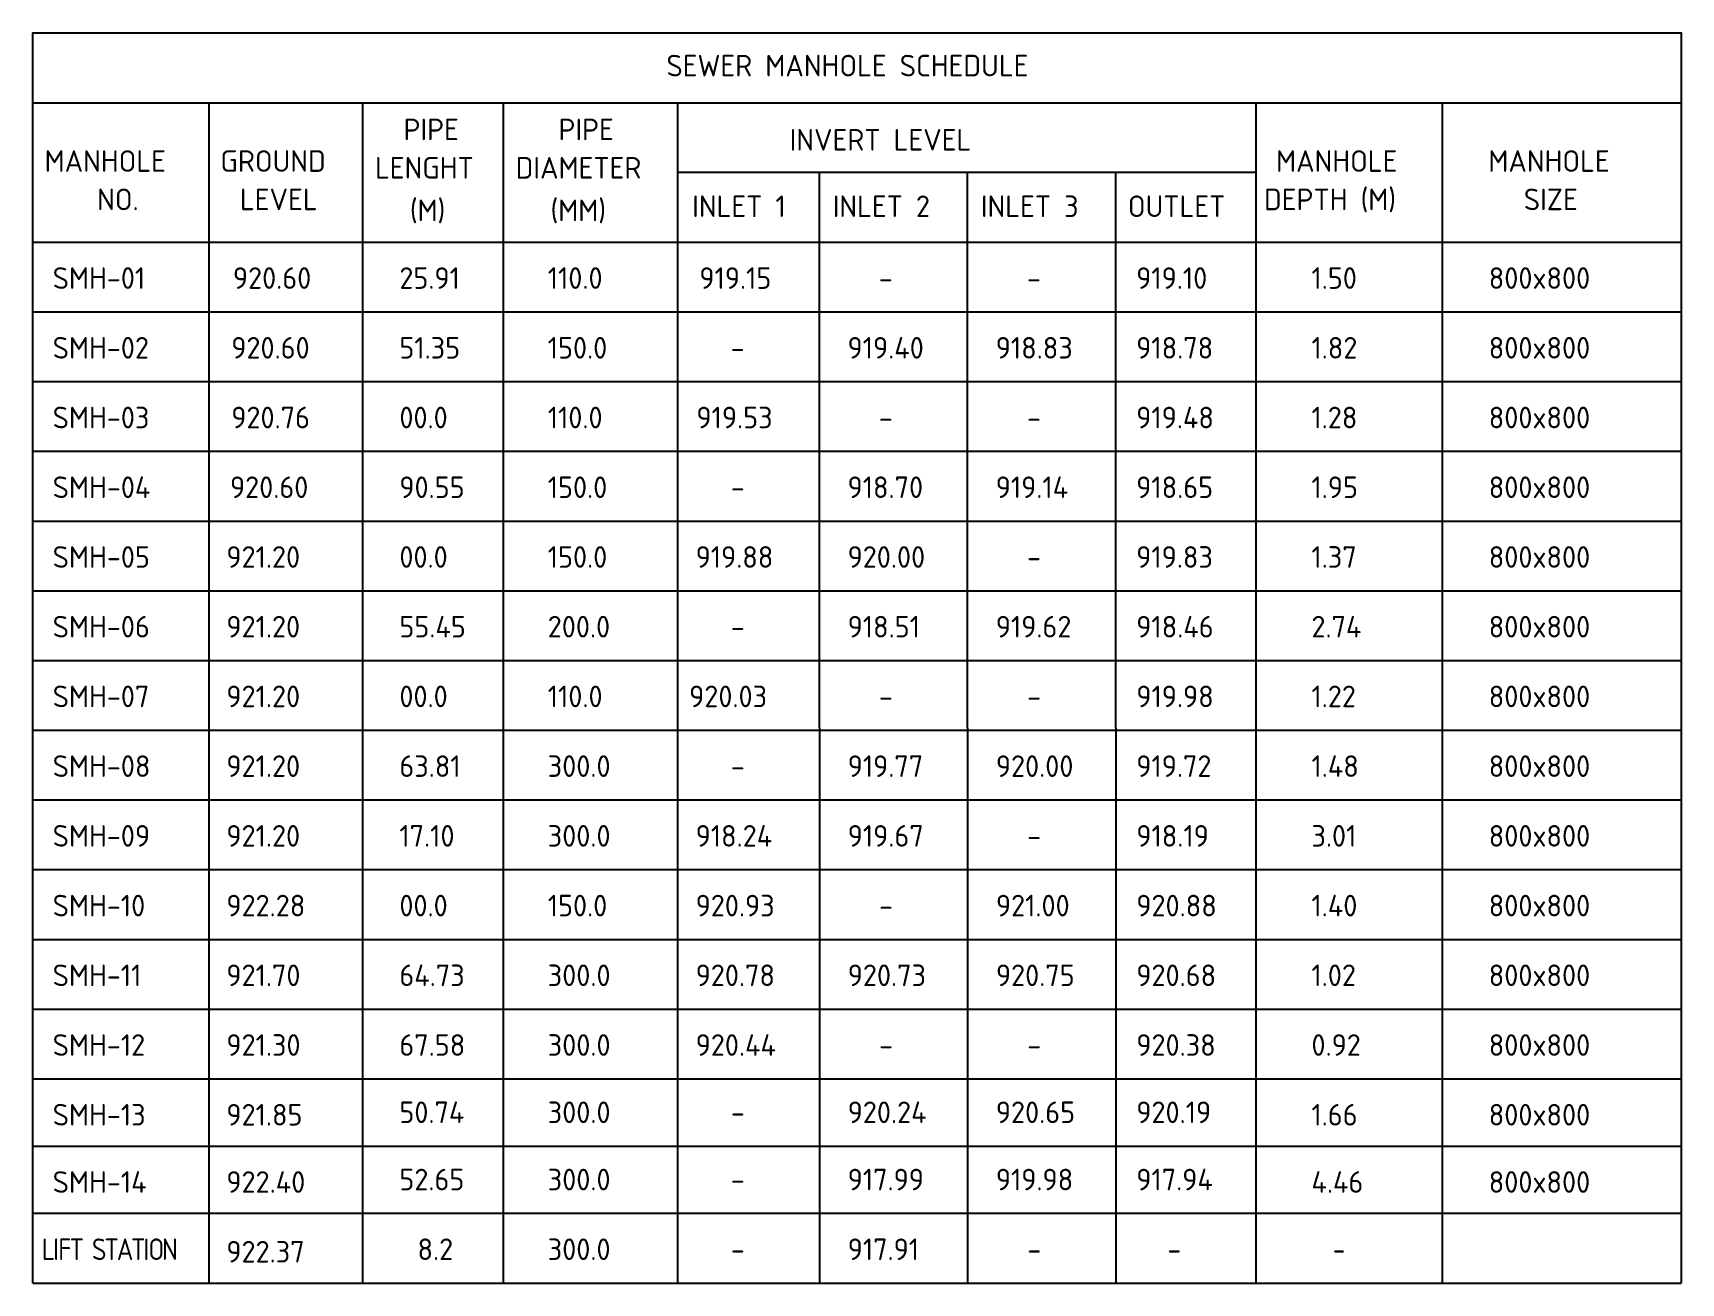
# Model space of a CAD drawing. Header units: metres. Extents: x 6917732 to 8046551, y 3602874 to 4094271.
# Drawn here: x 7855601 to 8046551, y 3713013 to 3857850 of the extents above; entities that cross this region are included whole.
import ezdxf

# ---------------------------------------------------------------- set-up
doc = ezdxf.new("R2010")
doc.units = ezdxf.units.M
doc.header["$LTSCALE"] = 0.5
doc.header["$MEASUREMENT"] = 0
doc.layers.add('AN-TEXT', color=7, linetype='CONTINUOUS', lineweight=40)
doc.layers.add('P-SNTRY', color=4, linetype='CONTINUOUS')
doc.styles.add('3.5mm', font='ISO3098B.shx', dxfattribs={"height": 3.5})

msp = doc.modelspace()

# ---------------------------------------------------------------- linework, layer by layer
at = {"layer": 'P-SNTRY'}
for p, q in [((7855600.8, 3849772.2), (8046551.2, 3849772.2)), ((7875987.9, 3849772.2), (7875987.9, 3713013.3)), ((7893783.6, 3849772.2), (7893783.6, 3713013.3)), ((7910080.4, 3849772.2), (7910080.4, 3713013.3)), ((7930289.9, 3849772.2), (7930289.9, 3713013.3)), ((7930289.9, 3849772.2), (7930289.9, 3713013.3)), ((7997291.1, 3849772.2), (7997291.1, 3713013.3)), ((8018874.3, 3849772.2), (8018874.3, 3713013.3)), ((7930289.9, 3841736.8), (7997291.1, 3841736.8)), ((7946674.8, 3841736.8), (7946729.6, 3713013.3)), ((7963842.6, 3841736.8), (7963897.4, 3713013.3)), ((7981010.5, 3841736.8), (7981065.3, 3713013.3)), ((7855600.8, 3833615.7), (8046551.2, 3833615.7)), ((7855600.8, 3825537.4), (8046551.2, 3825537.4)), ((7855600.8, 3825537.4), (8046551.2, 3825537.4)), ((7855600.8, 3817459.1), (8046551.2, 3817459.1)), ((7855600.8, 3809380.9), (8046551.2, 3809380.9)), ((7855600.8, 3801302.6), (8046551.2, 3801302.6)), ((7855600.8, 3793224.4), (8046551.2, 3793224.4)), ((7855600.8, 3785146.1), (8046551.2, 3785146.1)), ((7855600.8, 3777067.8), (8046551.2, 3777067.8)), ((7855600.8, 3768989.6), (8046551.2, 3768989.6)), ((7855600.8, 3760911.3), (8046551.2, 3760911.3)), ((7855600.8, 3752833), (8046551.2, 3752833)), ((7855600.8, 3744754.8), (8046551.2, 3744754.8)), ((7855600.8, 3736676.5), (8046551.2, 3736676.5)), ((7855600.8, 3728884), (8046551.2, 3728884)), ((7855600.8, 3721091.5), (8046551.2, 3721091.5)), ((7855600.8, 3713013.3), (8046551.2, 3713013.3))]:
    msp.add_line(p, q, dxfattribs=at)
msp.add_lwpolyline([(7855600.8, 3713013.3), (7855600.8, 3857850.5), (8046551.2, 3857850.5), (8046551.2, 3713013.3)], dxfattribs=at)

# ---------------------------------------------------------------- texts
at = {"layer": 'AN-TEXT', "color": 2, "char_height": 2500, "attachment_point": 1, "style": '3.5mm'}
for s, width, heights, insert in [('\\pxi-3,l4,t4;SEWER MANHOLE SCHEDULE', 58341.663, [0], (7926498.1, 3855318.7, 33.2)), ('\\pxi-3,l4,t4;PIPE', 34795.731, [0], (7896033.8, 3847923, 33.2)), ('\\pxi-3,l4,t4;PIPE', 34795.731, [0], (7913985.7, 3847923, 33.2)), ('\\pxi-3,l4,t4;INVERT LEVEL', 34795.731, [0], (7940774.8, 3846721.3, 33.2)), ('\\pxi-3,l4,t4;MANHOLE', 34795.731, [0], (7854442.8, 3844260.3, 33.2)), ('\\pxi-3,l4,t4;GROUND', 34795.731, [0], (7874820.5, 3844260.3, 33.2)), ('\\pxi-3,l4,t4;MANHOLE', 34795.731, [0], (7997124.8, 3844260.3, 33.2)), ('\\pxi-3,l4,t4;MANHOLE', 34795.731, [0], (8021720.2, 3844260.3, 33.2)), ('LENGHT', 34795.731, [0], (7895227.7, 3843479.4, 33.2)), ('DIAMETER', 34795.731, [0], (7911524.5, 3843479.4, 33.2)), ('DEPTH (M)', 34795.731, [0], (7998234, 3839816.8, 33.2)), ('NO.', 34795.731, [0], (7863039.2, 3839816.8, 33.2)), ('LEVEL', 34795.731, [0], (7879583.7, 3839816.8, 33.2)), ('(M)', 34795.731, [0], (7899268, 3838546.8, 33.2)), ('(MM)', 34795.731, [0], (7915564.8, 3838546.8, 33.2)), ('INLET 1', 34795.731, [0], (7931987.7, 3839023.2, 33.2)), ('INLET 2', 34795.731, [0], (7948263.5, 3839023.2, 33.2)), ('INLET 3', 34795.731, [0], (7965431.4, 3839023.2, 33.2)), ('OUTLET', 34795.731, [0], (7982456.4, 3839023.2, 33.2)), ('SIZE', 34795.731, [0], (8028337.7, 3839816.8, 33.2)), ('SMH-01', 34795.731, [0], (7857883.2, 3830701.7, 33.2)), ('920.60', 34795.731, [0], (7878764.9, 3830701.7, 33.2)), ('25.91', 34795.731, [0], (7898052.2, 3830701.7, 33.2)), ('110.0', 34795.731, [0], (7915240.8, 3830701.7, 33.2)), ('919.15', 34795.731, [0], (7932812.5, 3830701.7, 33.2)), ('919.10', 34795.731, [0], (7983421.9, 3830701.7, 33.2)), ('1.50', 34795.731, [0], (8003727.9, 3830701.7, 33.2)), ('800x800', 34795.731, [0], (8024268.5, 3830701.7, 33.2)), ('-', 34795.731, [0], (7953601.5, 3830701.7, 33.2)), ('-', 34795.731, [0], (7970769.4, 3830701.7, 33.2)), ('SMH-02', 34795.731, [0], (7857883.2, 3822623.5, 33.2)), ('920.60', 34795.731, [0], (7878577.3, 3822623.5, 33.2)), ('51.35', 34795.731, [0], (7898052.2, 3822623.5, 33.2)), ('150.0', 34795.731, [0], (7915240.8, 3822623.5, 33.2)), ('-', 34795.731, [0], (7936433.7, 3822623.5, 33.2)), ('919.40', 34795.731, [0], (7949980.4, 3822623.5, 33.2)), ('918.83', 34795.731, [0], (7967148.2, 3822623.5, 33.2)), ('918.78', 34795.731, [0], (7983421.9, 3822623.5, 33.2)), ('1.82', 34795.731, [0], (8003727.9, 3822623.5, 33.2)), ('800x800', 34795.731, [0], (8024268.5, 3822623.5, 33.2)), ('SMH-03', 34795.731, [0], (7857883.2, 3814545.2, 33.2)), ('920.76', 34795.731, [0], (7878577.3, 3814545.2, 33.2)), ('00.0', 34795.731, [0], (7898052.2, 3814545.2, 33.2)), ('110.0', 34795.731, [0], (7915240.8, 3814545.2, 33.2)), ('919.53', 34795.731, [0], (7932472.4, 3814545.2, 33.2)), ('919.48', 34795.731, [0], (7983425.4, 3814545.2, 33.2)), ('1.28', 34795.731, [0], (8003727.9, 3814545.2, 33.2)), ('800x800', 34795.731, [0], (8024268.5, 3814545.2, 33.2)), ('-', 34795.731, [0], (7953601.5, 3814545.2, 33.2)), ('-', 34795.731, [0], (7970769.4, 3814545.2, 33.2)), ('SMH-04', 34795.731, [0], (7857883.2, 3806466.9, 33.2)), ('920.60', 34795.731, [0], (7878424.7, 3806466.9, 33.2)), ('90.55', 34795.731, [0], (7898052.2, 3806466.9, 33.2)), ('150.0', 34795.731, [0], (7915240.8, 3806466.9, 33.2)), ('918.70', 34795.731, [0], (7949980.4, 3806466.9, 33.2)), ('919.14', 34795.731, [0], (7967148.2, 3806466.9, 33.2)), ('918.65', 34795.731, [0], (7983421.9, 3806466.9, 33.2)), ('1.95', 34795.731, [0], (8003727.9, 3806466.9, 33.2)), ('800x800', 34795.731, [0], (8024268.5, 3806466.9, 33.2)), ('-', 34795.731, [0], (7936440.5, 3806466.9, 33.2)), ('SMH-05', 34795.731, [0], (7857883.2, 3798388.7, 33.2)), ('921.20', 34795.731, [0], (7878011.6, 3798388.7, 33.2)), ('00.0', 34795.731, [0], (7898052.2, 3798388.7, 33.2)), ('150.0', 34795.731, [0], (7915240.8, 3798388.7, 33.2)), ('919.88', 34795.731, [0], (7932375.9, 3798388.7, 33.2)), ('920.00', 34795.731, [0], (7949983.8, 3798388.7, 33.2)), ('919.83', 34795.731, [0], (7983425.4, 3798388.7, 33.2)), ('1.37', 34795.731, [0], (8003727.9, 3798388.7, 33.2)), ('800x800', 34795.731, [0], (8024268.5, 3798388.7, 33.2)), ('-', 34795.731, [0], (7970776.3, 3798388.7, 33.2)), ('SMH-06', 34795.731, [0], (7857883.2, 3790310.4, 33.2)), ('921.20', 34795.731, [0], (7878011.6, 3790310.4, 33.2)), ('55.45', 34795.731, [0], (7898052.2, 3790310.4, 33.2)), ('200.0', 34795.731, [0], (7915240.8, 3790310.4, 33.2)), ('-', 34795.731, [0], (7936447.4, 3790310.4, 33.2)), ('918.51', 34795.731, [0], (7949987.2, 3790310.4, 33.2)), ('919.62', 34795.731, [0], (7967155.1, 3790310.4, 33.2)), ('918.46', 34795.731, [0], (7983428.8, 3790310.4, 33.2)), ('2.74', 34795.731, [0], (8003727.9, 3790310.4, 33.2)), ('800x800', 34795.731, [0], (8024268.5, 3790310.4, 33.2)), ('SMH-07', 34795.731, [0], (7857883.2, 3782232.1, 33.2)), ('921.20', 34795.731, [0], (7878011.6, 3782232.1, 33.2)), ('00.0', 34795.731, [0], (7898052.2, 3782232.1, 33.2)), ('110.0', 34795.731, [0], (7915240.8, 3782232.1, 33.2)), ('920.03', 34795.731, [0], (7931627.2, 3782232.1, 33.2)), ('-', 34795.731, [0], (7953615.3, 3782232.1, 33.2)), ('-', 34795.731, [0], (7970783.2, 3782232.1, 33.2)), ('919.98', 34795.731, [0], (7983439.1, 3782232.1, 33.2)), ('1.22', 34795.731, [0], (8003727.9, 3782232.1, 33.2)), ('800x800', 34795.731, [0], (8024268.5, 3782232.1, 33.2)), ('\\pxt7;SMH-08', 34795.731, [0], (7857883.2, 3774153.9, 33.2)), ('\\pxt7;921.20', 34795.731, [0], (7878011.6, 3774153.9, 33.2)), ('63.81', 34795.731, [0], (7898052.2, 3774153.9, 33.2)), ('300.0', 34795.731, [0], (7915240.8, 3774153.9, 33.2)), ('919.77', 34795.731, [0], (7949994.1, 3774153.9, 33.2)), ('920.00', 34795.731, [0], (7967162, 3774153.9, 33.2)), ('919.72', 34795.731, [0], (7983435.7, 3774153.9, 33.2)), ('\\pxt7;1.48', 34795.731, [0], (8003727.9, 3774153.9, 33.2)), ('800x800', 34795.731, [0], (8024268.5, 3774153.9, 33.2)), ('-', 34795.731, [0], (7936454.3, 3774153.9, 33.2)), ('SMH-09', 34795.731, [0], (7857883.2, 3766075.6, 33.2)), ('921.20', 34795.731, [0], (7878011.6, 3766075.6, 33.2)), ('17.10', 34795.731, [0], (7898052.2, 3766075.6, 33.2)), ('300.0', 34795.731, [0], (7915240.8, 3766075.6, 33.2)), ('918.24', 34795.731, [0], (7932375.9, 3766075.6, 33.2)), ('919.67', 34795.731, [0], (7949997.6, 3766075.6, 33.2)), ('918.19', 34795.731, [0], (7983439.1, 3766075.6, 33.2)), ('3.01', 34795.731, [0], (8003727.9, 3766075.6, 33.2)), ('800x800', 34795.731, [0], (8024268.5, 3766075.6, 33.2)), ('-', 34795.731, [0], (7970790.1, 3766075.6, 33.2)), ('SMH-10', 34795.731, [0], (7857883.2, 3757997.3, 33.2)), ('922.28', 34795.731, [0], (7878011.6, 3757997.3, 33.2)), ('00.0', 34795.731, [0], (7898052.2, 3757997.3, 33.2)), ('150.0', 34795.731, [0], (7915240.8, 3757997.3, 33.2)), ('920.93', 34795.731, [0], (7932379.3, 3757997.3, 33.2)), ('921.00', 34795.731, [0], (7967168.9, 3757997.3, 33.2)), ('920.88', 34795.731, [0], (7983439.1, 3757997.3, 33.2)), ('1.40', 34795.731, [0], (8003727.9, 3757997.3, 33.2)), ('800x800', 34795.731, [0], (8024268.5, 3757997.3, 33.2)), ('-', 34795.731, [0], (7953625.6, 3757997.3, 33.2)), ('SMH-11', 34795.731, [0], (7857883.2, 3749919.1, 33.2)), ('921.70', 34795.731, [0], (7878011.6, 3749919.1, 33.2)), ('64.73', 34795.731, [0], (7898052.2, 3749919.1, 33.2)), ('300.0', 34795.731, [0], (7915240.8, 3749919.1, 33.2)), ('920.78', 34795.731, [0], (7932379.3, 3749919.1, 33.2)), ('920.73', 34795.731, [0], (7950001, 3749919.1, 33.2)), ('920.75', 34795.731, [0], (7967168.9, 3749919.1, 33.2)), ('920.68', 34795.731, [0], (7983439.1, 3749919.1, 33.2)), ('1.02', 34795.731, [0], (8003727.9, 3749919.1, 33.2)), ('800x800', 34795.731, [0], (8024268.5, 3749919.1, 33.2)), ('SMH-12', 34795.731, [0], (7857883.2, 3741840.8, 33.2)), ('921.30', 34795.731, [0], (7878011.6, 3741840.8, 33.2)), ('67.58', 34795.731, [0], (7898052.2, 3741840.8, 33.2)), ('300.0', 34795.731, [0], (7915240.8, 3741840.8, 33.2)), ('920.44', 34795.731, [0], (7932379.3, 3741840.8, 33.2)), ('920.38', 34795.731, [0], (7983439.1, 3741840.8, 33.2)), ('0.92', 34795.731, [0], (8003727.9, 3741840.8, 33.2)), ('800x800', 34795.731, [0], (8024268.5, 3741840.8, 33.2)), ('-', 34795.731, [0], (7953632.5, 3741840.8, 33.2)), ('-', 34795.731, [0], (7970800.4, 3741840.8, 33.2)), ('SMH-13', 34795.731, [0], (7857883.2, 3733762.6, 33.2)), ('921.85', 34795.731, [0], (7878011.6, 3733762.6, 33.2)), ('50.74', 34795.731, [0], (7898052.2, 3734048.3, 33.2)), ('300.0', 34795.731, [0], (7915240.8, 3734048.3, 33.2)), ('920.24', 34795.731, [0], (7949994.1, 3734048.3, 33.2)), ('920.65', 34795.731, [0], (7967162, 3734048.3, 33.2)), ('920.19', 34795.731, [0], (7983435.7, 3734048.3, 33.2)), ('1.66', 34795.731, [0], (8003727.9, 3733762.6, 33.2)), ('800x800', 34795.731, [0], (8024268.5, 3733762.6, 33.2)), ('-', 34795.731, [0], (7936454.3, 3734048.3, 33.2)), ('SMH-14', 34795.731, [0], (7857883.2, 3725970.1, 33.2)), ('922.40', 34795.731, [0], (7878011.6, 3725970.1, 33.2)), ('52.65', 34795.731, [3066], (7898052.2, 3726255.8, 33.2)), ('300.0', 34795.731, [0], (7915240.8, 3726255.8, 33.2)), ('917.99', 34795.731, [0], (7949994.1, 3726255.8, 33.2)), ('919.98', 34795.731, [0], (7967162, 3726255.8, 33.2)), ('917.94', 34795.731, [0], (7983435.7, 3726255.8, 33.2)), ('4.46', 34795.731, [0], (8003727.9, 3725970.1, 33.2)), ('800x800', 34795.731, [0], (8024268.5, 3725970.1, 33.2)), ('-', 34795.731, [0], (7936454.3, 3726255.8, 33.2)), ('{\\W0.9;\\T0.85;LIFT STATION}', 34795.731, [0], (7856621.1, 3718177.6, 33.2)), ('922.37', 34795.731, [0], (7878011.6, 3717891.8, 33.2)), ('8.2', 34795.731, [3066], (7900156.4, 3718177.6, 33.2)), ('300.0', 34795.731, [0], (7915240.8, 3718177.6, 33.2)), ('917.91', 34795.731, [0], (7949997.6, 3718177.6, 33.2)), ('-', 34795.731, [0], (7936457.7, 3718177.6, 33.2)), ('-', 34795.731, [0], (7970800.4, 3718177.6, 33.2)), ('-', 34795.731, [0], (7987026.2, 3718177.6, 33.2)), ('{\\W0.9;\\T0.85;-}', 34795.731, [0], (8006186.8, 3718177.6, 33.2))]:
    msp.add_mtext_dynamic_manual_height_columns(s, width=width, gutter_width=20, heights=heights, dxfattribs=dict(at, insert=insert))

doc.saveas('drawing.dxf')
